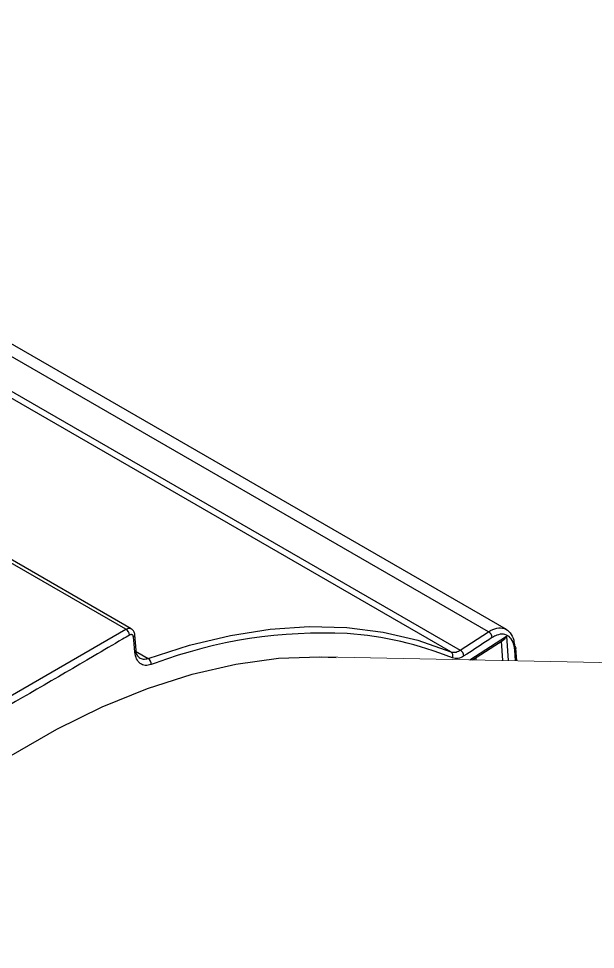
# Model space of a CAD drawing. Extents: x 11 to 120, y 2 to 94.
# Drawn here: x 26.735 to 28.44, y 73.228 to 75.981 of the extents above; entities that cross this region are included whole.
import ezdxf

# ---------------------------------------------------------------- set-up
doc = ezdxf.new("R2010")
doc.units = 0
doc.header["$MEASUREMENT"] = 0
doc.linetypes.add('SLD-Solid', pattern=[0])
doc.layers.add('OBJECT', color=7, linetype='CONTINUOUS')

msp = doc.modelspace()

# ---------------------------------------------------------------- linework, layer by layer
at = {"layer": 'OBJECT'}
for p, q in [((27.0521, 74.1748), (23.9232, 75.981)), ((27.0672, 74.1761), (23.9619, 75.9688)), ((28.1768, 74.1736), (25.2531, 75.8614)), ((28.1239, 74.1673), (25.2566, 75.8225)), ((28.0127, 74.1079), (25.2416, 75.7076)), ((25.2702, 75.7119), (28.0401, 74.1128)), ((26.4619, 73.8341), (27.0521, 74.1748)), ((27.0826, 74.1132), (27.0784, 74.1577)), ((28.0401, 74.1128), (28.1239, 74.1673)), ((28.0685, 74.084), (28.177, 74.1544)), ((28.177, 74.1544), (28.1818, 74.0817)), ((28.077, 74.0838), (28.1668, 74.1422)), ((28.1658, 74.082), (28.162, 74.1391)), ((27.0806, 74.1097), (27.1178, 74.0882)), ((28.2035, 74.0812), (28.2015, 74.1131)), ((28.2074, 74.0812), (28.2051, 74.1191)), ((27.1382, 74.0742), (27.1266, 74.0701)), ((28.0861, 74.0898), (28.0865, 74.0836))]:
    msp.add_line(p, q, dxfattribs=at)
at = {"layer": 'OBJECT', "color": 7, "linetype": 'SLD-Solid', "lineweight": 15}
msp.add_line((31.1839, 74.0202), (27.6305, 74.093), dxfattribs=at)
at = {"layer": 'OBJECT', "flags": 128}
for points in [[(27.1178, 74.0882), (27.2403, 74.1275), (27.3608, 74.1565), (27.4788, 74.1749), (27.5936, 74.1827), (27.7049, 74.1799), (27.8122, 74.1664), (27.9149, 74.1424), (28.0127, 74.1079)], [(27.0783, 74.1068), (27.076, 74.1319), (27.0741, 74.1513)], [(25.5974, 72.665), (25.7043, 72.8219), (25.8169, 72.9729), (25.9347, 73.1171), (26.057, 73.2539), (26.1831, 73.3823), (26.3124, 73.5019), (26.4442, 73.6118), (26.5778, 73.7116), (26.7125, 73.8007), (26.8475, 73.8787), (26.9822, 73.9451), (27.1158, 73.9995), (27.2476, 74.0417), (27.3769, 74.0715), (27.503, 74.0886), (27.6253, 74.0931), (27.6731, 74.0913)]]:
    msp.add_lwpolyline(points, dxfattribs=at)
at = {"layer": 'OBJECT'}
for centre, radius, start, end in [((27.0398, 74.1552), 0.0231, 5.7976, 57.9505), ((27.0711, 74.1579), 0.00726, 294.6443, 358.0469), ((27.6349, 72.7357), 1.4277, 87.1432, 110.3564), ((27.6402, 73.1691), 0.9947, 67.7454, 86.2068), ((28.113, 74.148), 0.0221, 5.4435, 60.6989), ((28.1983, 74.1178), 0.00703, 10.3743, 68.6756), ((27.0753, 74.1134), 0.00725, 294.6467, 358.2705), ((28.0043, 74.0964), 0.0143, 332.1235, 54.133), ((28.0292, 74.0935), 0.0222, 5.4953, 60.5743), ((28.1983, 74.1192), 0.00689, 297.337, 359.2497), ((27.1066, 74.0716), 0.02, 355.7047, 55.9971)]:
    msp.add_arc(centre, radius, start, end, dxfattribs=at)
for points, knots in [([(28.1239, 74.1673), (28.1321, 74.1716), (28.1486, 74.18), (28.1712, 74.1784), (28.1887, 74.1658), (28.1984, 74.1462), (28.2002, 74.1304), (28.2008, 74.1244)], [0, 0, 0, 0, 0.216872, 0.433758, 0.650331, 0.86677, 1, 1, 1, 1]), ([(27.0628, 74.1575), (27.0558, 74.1534), (27.0209, 74.1328), (26.8739, 74.0462), (26.6844, 73.9365), (26.5212, 73.8443), (26.4723, 73.8167)], [0, 0, 0, 0, 0.035928, 0.179639, 0.754501, 1, 1, 1, 1]), ([(27.0521, 74.1748), (27.0544, 74.1758), (27.0591, 74.178), (27.0644, 74.1779), (27.0665, 74.1762), (27.0671, 74.1758)], [0, 0, 0, 0, 0.428342, 0.856681, 1, 1, 1, 1]), ([(27.0741, 74.1513), (27.0739, 74.1527), (27.0734, 74.1554), (27.0712, 74.158), (27.0683, 74.1592), (27.0653, 74.1589), (27.0634, 74.1579), (27.0628, 74.1575)], [0, 0, 0, 0, 0.219082, 0.438182, 0.656825, 0.874764, 1, 1, 1, 1]), ([(27.0782, 74.1576), (27.0782, 74.158), (27.0784, 74.1616), (27.0758, 74.1675), (27.0717, 74.1735), (27.0682, 74.1753), (27.0671, 74.1758)], [0, 0, 0, 0, 0.051156, 0.467915, 0.839685, 1, 1, 1, 1]), ([(28.2015, 74.1131), (28.2002, 74.1214), (28.1977, 74.1381), (28.1854, 74.1543), (28.1685, 74.1614), (28.1507, 74.159), (28.1394, 74.1526), (28.1351, 74.1501)], [0, 0, 0, 0, 0.2168, 0.433617, 0.650078, 0.866405, 1, 1, 1, 1]), ([(28.1668, 74.1421), (28.1686, 74.1435), (28.1727, 74.1467), (28.1756, 74.1515), (28.177, 74.1543), (28.177, 74.1544)], [0, 0, 0, 0, 0.423164, 0.990566, 1, 1, 1, 1]), ([(28.1351, 74.1501), (28.1284, 74.1458), (28.1005, 74.1276), (28.0726, 74.1095), (28.0513, 74.0957)], [0, 0, 0, 0, 0.2377672, 1, 1, 1, 1]), ([(27.1266, 74.0701), (27.1206, 74.0687), (27.1087, 74.0659), (27.0937, 74.0723), (27.0823, 74.0856), (27.0797, 74.0996), (27.0783, 74.1068)], [0, 0, 0, 0, 0.24726, 0.494506, 0.742148, 1, 1, 1, 1]), ([(27.0796, 74.1132), (27.0804, 74.1093), (27.0824, 74.0999), (27.0909, 74.0903), (27.1031, 74.0848), (27.1129, 74.0871), (27.1178, 74.0882)], [0, 0, 0, 0, 0.185314, 0.456434, 0.726525, 1, 1, 1, 1]), ([(28.0127, 74.1079), (28.0167, 74.107), (28.0246, 74.1052), (28.0345, 74.1092), (28.0396, 74.1125), (28.0401, 74.1128)], [0, 0, 0, 0, 0.471916, 0.943784, 1, 1, 1, 1]), ([(28.0513, 74.0957), (28.0454, 74.0925), (28.0331, 74.0859), (28.0225, 74.0884), (28.0169, 74.0897)], [0, 0, 0, 0, 0.474046, 1, 1, 1, 1])]:
    msp.add_open_spline(points, degree=3, knots=knots, dxfattribs=at)

doc.saveas('drawing.dxf')
